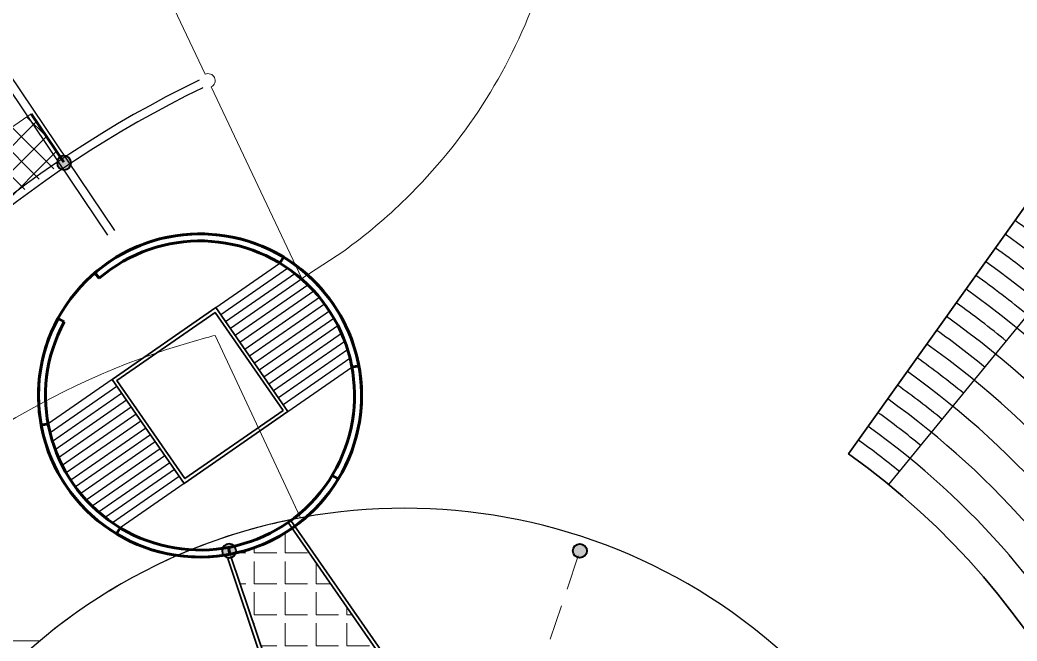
# Model space of a CAD drawing. Header units: inches. Extents: x -1373420 to 1275728, y -1279082 to 1370051.
# Drawn here: x -49394 to -47974, y 24031 to 24915 of the extents above; entities that cross this region are included whole.
import ezdxf

# ---------------------------------------------------------------- set-up
doc = ezdxf.new("R2010")
doc.units = ezdxf.units.IN
doc.header["$LTSCALE"] = 100
doc.header["$MEASUREMENT"] = 0
doc.linetypes.add('DASHED', pattern=[0.75, 0.5, -0.25])
for name, color, linetype, lineweight in [('beam', 40, 'Continuous', 15), ('Building', 250, 'Continuous', 60), ('centerline', 250, 'DASHED', 5), ('COLUMN', 1, 'Continuous', 40), ('Hatch', 213, 'Continuous', 13), ('slab line', 180, 'Continuous', 35), ('WALL', 7, 'Continuous', 35)]:
    doc.layers.add(name, color=color, linetype=linetype, lineweight=lineweight)
doc.layers.add('HS', color=7, linetype='Continuous')

# ---------------------------------------------------------------- blocks, each defined once
blk = doc.blocks.new('A$Cd32af88c')
at = {"layer": 'HS'}
h = blk.add_hatch(color=256, dxfattribs=at)
h.dxf.hatch_style = 1
h.paths.add_polyline_path([(0, 10, 1), (20, 10, 1)])
at = {"layer": 'COLUMN'}
blk.add_circle((10, 10), 10, dxfattribs=at)
blk = doc.blocks.new('A$C284706ac')
at = {"layer": 'centerline'}
for p, q in [((393.4027622447465, 1059.228884257725), (303.6479653618007, 1327.134461229012)), ((713.4027622447466, 1059.228884257725), (803.1575591276924, 1327.134461229012))]:
    blk.add_line(p, q, dxfattribs=at)
at = {"lineweight": 60, "xscale": -1, "rotation": 90}
blk.add_blockref('A$Cd32af88c', (313.6479653618007, 1337.134461229012), dxfattribs=at)
at = {"lineweight": 60, "rotation": 270}
blk.add_blockref('A$Cd32af88c', (793.1575591276924, 1337.134461229012), dxfattribs=at)
blk = doc.blocks.new('A$Ccdfa7642')
blk.add_line((337.8955263247304, 2201.700333920693), (721.3400049508549, 2738.88776099866))
at = {"lineweight": 25}
for p, q in [((337.8955263245157, 2201.700333920392), (644.6511092254259, 2631.450275583124)), ((395.1128551435672, 2157.92979794207), (729.6221989054225, 2566.448462064069))]:
    blk.add_line(p, q, dxfattribs=at)
for centre, radius, start, end in [((-294.513722348785, 1315.725137791331), 1496.528137423853, 50.68818570079287, 54.48074741952603), ((-294.513722348785, 1315.725137791793), 1472.528137423853, 305.5192525804688, 54.48074741949418), ((-294.513722348785, 1315.725137791331), 1448.528137423853, 50.68818570079287, 54.48074741952603), ((-294.513722348785, 1315.725137791793), 1424.528137423853, 305.5192525804688, 54.48074741949436), ((-294.513722348785, 1315.725137791331), 1400.528137423853, 50.68818570079287, 54.48074741952603), ((-294.513722348785, 1315.725137791793), 1376.528137423853, 305.5192525804688, 54.48074741949455), ((-294.513722348785, 1315.725137791331), 1352.528137423853, 50.68818570079287, 54.48074741952603), ((-294.513722348785, 1315.725137791793), 1328.528137423853, 305.5192525804688, 54.48074741949474), ((-294.513722348785, 1315.725137791331), 1304.528137423853, 50.68818570079287, 54.48074741952603), ((-294.513722348785, 1315.725137791793), 1280.528137423853, 305.5192525804688, 54.48074741949496), ((-294.513722348785, 1315.725137791331), 1256.528137423853, 50.68818570079287, 54.48074741952603), ((-294.513722348785, 1315.725137791793), 1232.528137423853, 305.5192525804688, 54.4807474194952), ((-294.513722348785, 1315.725137791331), 1208.528137423853, 50.68818570079287, 54.48074741952603), ((-294.513722348785, 1315.725137791793), 1184.528137423853, 305.5192525804688, 54.48074741949544), ((-294.513722348785, 1315.725137791331), 1160.528137423853, 50.68818570079287, 54.48074741952603), ((-294.513722348785, 1315.725137791793), 1136.528137423853, 305.5192525804688, 54.48074741949572), ((-294.513722348785, 1315.725137791331), 1112.528137423853, 50.68818570079287, 54.48074741952603)]:
    blk.add_arc(centre, radius, start, end, dxfattribs=at)
at = {"layer": 'Building', "lineweight": 35, "flags": 128}
blk.add_lwpolyline([(721.3400049508549, 2738.88776099866), (337.8955263247306, 2201.700333920693, -0.2422984408265646), (794.014415074743, 1315.725137791566, -0.2422984408272605), (337.8955263241871, 429.7499416625053), (721.3400049503173, -107.4374854158975, 0.2422984408272594), (1454.014415074743, 1315.725137791566, 0.2422984408271626)], format="xyb", close=True, dxfattribs=at)
blk = doc.blocks.new('A$C2b1145ed')
at = {"layer": 'Hatch', "lineweight": 5, "true_color": 0x636466}
h = blk.add_hatch(dxfattribs=at)
h.set_pattern_fill('ANSI37', color=251, scale=200)
h.set_pattern_definition([(45, (0, 0), (-17.67766952966369, 17.67766952966369), []), (135, (0, 0), (-17.67766952966369, -17.67766952966369), [])])
edge = h.paths.add_edge_path()
edge.add_line((1180.788041485121, 3147.314239261967), (1134.375030497045, 3216.124357784041))
edge.add_arc((2058.409664708382, 1846.161709622711), 1652.464118393885, 123.9995159391951, 169.3844037144346)
edge.add_line((434.2270731514291, 2150.576840427049), (433.6446437504856, 2150.685437409637))
edge.add_line((433.6446437504856, 2150.685437409637), (397.5272540483896, 2154.981864632687))
edge.add_line((397.5272540483896, 2154.981864632687), (384.1123952329992, 2045.802921381442))
edge.add_line((384.1123952329992, 2045.802921381442), (130.7438710934673, 2076.764797914737))
edge.add_arc((2058.45703773025, 1846.116442155251), 1941.462520070724, 173.177070234812, 179.9999999999999)
edge.add_line((116.9945176595259, 1846.116442155253), (405.928900306335, 1846.116442155253))
edge.add_line((405.928900306335, 1846.116442155253), (405.9397927437553, 1840.116442155395))
edge.add_line((405.9397927437553, 1840.116442155395), (393.9397142169341, 1840.116442155392))
edge.add_arc((2058.457037730245, 1846.116442155271), 1664.528137423911, 180.2065302555176, 183.1532883231089)
edge.add_line((396.4490922795774, 1754.554935315523), (397.6789067561392, 1734.447646361312))
edge.add_arc((2058.457037730261, 1846.116442155272), 1664.528137423928, 183.8467116768918, 186.7934697444786)
edge.add_line((405.6155578763651, 1649.218085762046), (417.5261896375539, 1650.68052745292))
edge.add_line((417.5261896375539, 1650.68052745292), (418.2574056979847, 1644.725250543072))
edge.add_line((418.2574056979847, 1644.725250543072), (418.2465944511412, 1644.723923088878))
edge.add_arc((2058.457037730203, 1846.116442155253), 1652.528137423867, 186.9999999999999, 236)
edge.add_line((1134.375030497044, 476.1085265264669), (1180.788041485121, 544.9186450485395))
edge.add_arc((2058.4570377302, 1846.116442155253), 1569.528137423859, 123.99999999999989, 236.0000000000001, ccw=False)
blk.add_line((1180.788041485121, 3147.314239261967), (1134.375030497045, 3216.124357784041))
at = {"layer": 'beam', "lineweight": 25}
for p, q in [((1253.676576918382, 3049.982291476385), (884.6799933758616, 3597.042223751065)), ((1243.728126047721, 3043.271976634736), (874.7315425052011, 3590.331908909416))]:
    blk.add_line(p, q, dxfattribs=at)
for radius, start, end in [(2054.528137423852, 115.8326743939538, 236.1673256060462), (2042.528137423852, 115.8316913411407, 236.1683086588593), (1951.462520070675, 115.7816644231915, 180.1761628599973), (1939.462520070675, 115.7816644231915, 186.8227471673833), (1574.52813742386, 115.7816644231915, 236.2183355768086), (1562.52813742386, 115.7799876279469, 236.2200123720531)]:
    blk.add_arc((2058.457037730201, 1846.116442155253), radius, start, end, dxfattribs=at)
at = {"layer": 'WALL', "lineweight": 20}
blk.add_arc((2058.457037730201, 1846.116442155253), 1652.528137423866, 124, 169.3463084792453, dxfattribs=at)
at = {"lineweight": 60, "xscale": -1, "rotation": 124.0000000000005}
blk.add_blockref('A$Cd32af88c', (1184.076123540633, 3160.322373644909), dxfattribs=at)
blk = doc.blocks.new('A$C6dcdb081')
at = {"lineweight": 15}
for points in [[(1074.592874766357, 4007.472503574376), (1224.201913056197, 3691.942787275228, -1), (1232.770543415652, 3673.871302174026), (1361.965886722115, 3401.394649115056), (1421.533206782566, 3440.313145348613, 0.03768546358653267), (1510.548989392322, 3515.30396994621, 0.1117811608604637), (1695.599325564661, 3802.27957140634, -0.1307377320563531)], [(1242.045084364392, 3029.146059504608, -0.03785995667585398), (1360.21794841683, 3060.525410287184), (1238.315932256257, 3320.206723779338, 0.002823294119450543), (1226.423843608936, 3317.093493759094, 0.2944749726277325), (434.0451170526212, 2442.898745241357), (712.3723903449718, 2409.252815523185, -0.1303120215109804), (888.0412378710171, 2784.583732120533), (888.0412378710171, 2885.625401417492), (989.0829071679618, 2885.625401417492, -0.08584973791101712), (1227.492421162402, 3023.919612426311, -0.08584973791101712)]]:
    blk.add_lwpolyline(points, format="xyb", dxfattribs=at)
blk.add_lwpolyline([(2657.346831030562, 4625.192812966867, 0.1559319106232148), (2598.663553111342, 4734.244106290746, 0.1209170951421241), (2148.781694399193, 4881.328459171593, -0.2189106094972996), (1750.390589943912, 4185.200384768395), (1866.285619564704, 4049.319955824234, -0.5918040145783504), (2823.592251736001, 3686.190651085242), (2845.662345028803, 3507.825756382692, 0.3988859621731073), (3303.73814334083, 3155.8997987529), (3450.038036398852, 3183.478374557162, -0.08312748023049486), (3608.587425759557, 3176.418218111343), (3836.112033401558, 3595.530938007185, -0.2416656613367613), (3709.596038812277, 3839.074087838089), (3713.42220212266, 4053.979906701716, 0.161452293425194), (3678.941313309682, 4164.530315200012), (3582.768149056443, 4344.203750224056, -0.3794221638594098), (3652.347324783041, 4636.333027086628), (3139.404422706109, 4993.251607860497, -0.2000099155808421), (2784.883297609224, 4743.914915457528, 0.3516751387577673), (2756.673883006297, 4708.767984166567), (2756.673883006297, 4620.635124560256, -9.180606425697533)], format="xyb", close=True, dxfattribs=at)
blk.add_blockref('A$Ccdfa7642', (1802.55496021529, 949.9002636257355), dxfattribs=at)

msp = doc.modelspace()

# ---------------------------------------------------------------- hatches: boundary and pattern name
at = {"layer": 'Hatch', "true_color": 0x939598}
h = msp.add_hatch(dxfattribs=at)
h.set_pattern_fill('ANGLE', color=252, scale=160)
h.set_pattern_definition([(0, (0, 0), (0, 44), [32, -12]), (90, (0, 0), (-44, 2.694222958124178e-15), [32, -12])])
h.paths.add_polyline_path([(-49006.09678851967, 24191.18423515463, -0.096141061906155), (-49086.31242278556, 24155.88308097923, -0.2362208472478075), (-49092.62917384417, 24149.54341653927), (-49046.25395824981, 24011.11985231262), (-48881.24476204117, 24011.11985231262)])
h.paths.add_polyline_path([(-48881.24476204117, 24011.11985231262), (-49046.25395824981, 24011.11985231262), (-49044.57883827148, 24006.11985231402), (-48877.77789023473, 24006.11985231402)])

# ---------------------------------------------------------------- linework, layer by layer
msp.add_arc((-48846.05107875877, 23411.11985231262), 808.5281374238571, 47.90968889821475, 132.0903111017853)
at = {"layer": 'Building', "lineweight": 60}
for p, q in [((-49023.46202016209, 24568.54142500273), (-49018.29432386799, 24577.1026699479)), ((-49023.46202016497, 24568.5414250012), (-49018.29432387088, 24577.10266994638)), ((-49287.13097789965, 24554.56750840379), (-49280.61012401851, 24546.98605309095)), ((-49287.13097790252, 24554.56750840224), (-49280.6101240214, 24546.98605308941)), ((-49339.35963021551, 24489.79242495261), (-49330.56796536405, 24485.02727761591)), ((-49339.35963021838, 24489.79242495108), (-49330.56796536694, 24485.02727761438)), ((-48920.89758963791, 24420.62071113432), (-48911.06787377455, 24422.45828726731)), ((-48920.89758964081, 24420.62071113278), (-48911.06787377742, 24422.45828726577)), ((-49353.40508762814, 24339.76736128215), (-49363.23480349153, 24337.92978514915)), ((-49353.40508763103, 24339.76736128061), (-49363.23480349442, 24337.92978514761)), ((-48948.8039498393, 24266.50471773667), (-48940.24270489415, 24261.3370214425)), ((-48948.80394984216, 24266.50471773513), (-48940.24270489703, 24261.33702144097)), ((-49250.84065710364, 24191.84664741392), (-49256.00835339774, 24183.28540246875)), ((-49250.84065710653, 24191.8466474124), (-49256.00835340063, 24183.28540246722)), ((-49096.72466370819, 24163.94028721316), (-49094.88708757525, 24154.11057134974)), ((-49096.72466371107, 24163.94028721162), (-49094.88708757812, 24154.11057134821))]:
    msp.add_line(p, q, dxfattribs=at)
at = {"layer": 'Building', "lineweight": 25}
for p, q in [((-49114.47319696107, 24505.43660840461), (-49023.46202016209, 24568.54142500273)), ((-49114.47319696395, 24505.43660840307), (-49023.46202016497, 24568.5414250012)), ((-49107.63556825942, 24495.57522748005), (-49012.54840934492, 24561.50622557484)), ((-49107.63556826231, 24495.57522747852), (-49012.54840934782, 24561.5062255733)), ((-49100.79793955781, 24485.71384655551), (-49002.29373601803, 24554.0141357854)), ((-49100.79793956068, 24485.71384655398), (-49002.29373602091, 24554.01413578386)), ((-49093.96031085616, 24475.85246563096), (-48992.65945429214, 24546.09188236574)), ((-49093.96031085905, 24475.85246562943), (-48992.65945429504, 24546.09188236421)), ((-49087.12268215452, 24465.99108470642), (-48983.61623197606, 24537.75980350526)), ((-49087.12268215741, 24465.99108470489), (-48983.61623197894, 24537.75980350373)), ((-49080.28505345291, 24456.12970378188), (-48975.14223166268, 24529.03304070211)), ((-49080.28505345578, 24456.12970378034), (-48975.14223166557, 24529.03304070057)), ((-49073.44742475126, 24446.26832285732), (-48967.2219443837, 24519.92234747731)), ((-49073.44742475414, 24446.26832285579), (-48967.22194438658, 24519.92234747578)), ((-49066.60979604962, 24436.40694193278), (-48959.84541856263, 24510.43462399886)), ((-49066.60979605251, 24436.40694193124), (-48959.84541856551, 24510.43462399732)), ((-49059.772167348, 24426.54556100824), (-48953.00778986105, 24500.57324307428)), ((-49059.77216735088, 24426.5455610067), (-48953.00778986394, 24500.57324307275)), ((-49052.93453864637, 24416.68418008369), (-48946.70905827886, 24490.33820470365)), ((-49052.93453864924, 24416.68418008215), (-48946.70905828173, 24490.33820470211)), ((-49046.09690994472, 24406.82279915914), (-48940.95408815461, 24479.72613607932)), ((-49046.09690994761, 24406.82279915761), (-48940.95408815751, 24479.72613607778)), ((-49039.25928124311, 24396.96141823459), (-48935.7528310648, 24468.73013703334)), ((-49039.25928124598, 24396.96141823307), (-48935.75283106766, 24468.73013703181)), ((-49032.42165254147, 24387.10003731005), (-48931.12079597767, 24457.3394540447)), ((-49032.42165254434, 24387.10003730852), (-48931.12079598055, 24457.33945404317)), ((-49025.58402383983, 24377.23865638551), (-48927.07982030033, 24445.53894561524)), ((-49025.58402383983, 24377.23865638551), (-48927.07982030033, 24445.53894561524)), ((-49025.58402384271, 24377.23865638398), (-48927.07982030322, 24445.53894561371)), ((-49025.58402384271, 24377.23865638398), (-48927.07982030322, 24445.53894561371)), ((-49018.74639513819, 24367.37727546095), (-48923.65923622397, 24433.30827355555)), ((-49018.74639514108, 24367.37727545942), (-48923.65923622685, 24433.30827355402)), ((-49011.90876643657, 24357.51589453641), (-48920.89758963791, 24420.62071113432)), ((-49011.90876643944, 24357.51589453488), (-48920.89758964081, 24420.62071113278)), ((-49262.3939108292, 24402.87217788042), (-49353.40508762818, 24339.76736128226)), ((-49262.39391083208, 24402.87217787889), (-49353.40508763104, 24339.76736128072)), ((-49255.55628212765, 24393.01079695586), (-49350.64344104205, 24327.079798861)), ((-49255.55628213051, 24393.01079695433), (-49350.64344104494, 24327.07979885947)), ((-49248.71865342606, 24383.14941603128), (-49347.22285696575, 24314.84912680134)), ((-49248.71865342893, 24383.14941602974), (-49347.22285696863, 24314.8491267998)), ((-49241.88102472442, 24373.28803510673), (-49343.1818812884, 24303.04861837186)), ((-49241.8810247273, 24373.2880351052), (-49343.18188129129, 24303.04861837032)), ((-49235.04339602283, 24363.42665418216), (-49338.54984620132, 24291.65793538325)), ((-49235.04339602572, 24363.42665418062), (-49338.54984620419, 24291.65793538173)), ((-49228.20576732122, 24353.56527325758), (-49333.34858911141, 24280.66193633731)), ((-49228.20576732409, 24353.56527325604), (-49333.3485891143, 24280.66193633577)), ((-49221.36813861963, 24343.70389233302), (-49327.59361898714, 24270.04986771298)), ((-49221.36813862251, 24343.70389233149), (-49327.59361899, 24270.04986771146)), ((-49214.53050991799, 24333.84251140845), (-49321.29488740498, 24259.81482934235)), ((-49214.53050992087, 24333.84251140691), (-49321.29488740787, 24259.81482934082)), ((-49207.6928812164, 24323.98113048389), (-49314.45725870336, 24249.95344841783)), ((-49207.69288121929, 24323.98113048236), (-49314.45725870624, 24249.9534484163)), ((-49200.85525251485, 24314.1197495593), (-49307.08073288229, 24240.46572493934)), ((-49200.85525251771, 24314.11974955778), (-49307.08073288516, 24240.46572493781)), ((-49194.0176238132, 24304.25836863476), (-49299.16044560331, 24231.35503171453)), ((-49194.01762381609, 24304.25836863323), (-49299.16044560618, 24231.35503171301)), ((-49187.17999511156, 24294.39698771019), (-49290.68644528987, 24222.62826891142)), ((-49187.17999511445, 24294.39698770866), (-49290.68644529275, 24222.62826890988)), ((-49180.34236640998, 24284.53560678563), (-49281.64322297377, 24214.29619005096)), ((-49180.34236641288, 24284.5356067841), (-49281.64322297665, 24214.29619004943)), ((-49173.50473770841, 24274.67422586102), (-49272.00894124786, 24206.37393663135)), ((-49173.50473770841, 24274.67422586102), (-49272.00894124786, 24206.37393663135)), ((-49173.50473771129, 24274.67422585948), (-49272.00894125073, 24206.37393662982)), ((-49173.50473771129, 24274.67422585948), (-49272.00894125073, 24206.37393662982)), ((-49166.66710900677, 24264.8128449365), (-49261.75426792093, 24198.88184684184)), ((-49166.66710900966, 24264.81284493497), (-49261.75426792382, 24198.8818468403)), ((-49159.82948030518, 24254.95146401192), (-49250.84065710376, 24191.84664741396)), ((-49159.82948030807, 24254.95146401038), (-49250.84065710664, 24191.84664741243))]:
    msp.add_line(p, q, dxfattribs=at)
at = {"layer": 'Building', "lineweight": 35}
for points in [[(-49011.90876643693, 24357.51589453651), (-49114.47319696107, 24505.43660840461), (-49262.3939108292, 24402.87217788046), (-49159.82948030509, 24254.95146401233)], [(-49011.90876643981, 24357.51589453496), (-49114.47319696395, 24505.43660840307), (-49262.3939108321, 24402.87217787893), (-49159.82948030796, 24254.9514640108)], [(-49018.86668711453, 24358.77579129605), (-49115.73309372065, 24498.47868772703), (-49255.43599015163, 24401.61228112092), (-49158.5695835455, 24261.90938468989)], [(-49018.86668711739, 24358.77579129452), (-49115.73309372352, 24498.4786877255), (-49255.43599015452, 24401.61228111938), (-49158.56958354839, 24261.90938468836)]]:
    msp.add_lwpolyline(points, close=True, dxfattribs=at)
at = {"layer": 'Building', "lineweight": 60}
for centre, radius, start, end in [((-49137.15133863305, 24380.19403620845), 230, 151.5419799173619, 130.6990163476506), ((-49137.15133863591, 24380.19403620693), 230, 151.5419799171907, 130.6990163468748), ((-49137.15133863305, 24380.19403620845), 220, 151.5419799173619, 130.6990163476506), ((-49137.15133863591, 24380.19403620693), 220, 151.5419799171907, 130.6990163468748)]:
    msp.add_arc(centre, radius, start, end, dxfattribs=at)
at = {"layer": 'slab line', "lineweight": 60}
for centre in [(-49137.15133863305, 24380.19403620845), (-49137.15133863591, 24380.19403620693)]:
    msp.add_circle(centre, 230, dxfattribs=at)
at = {"layer": 'WALL'}
for p, q in [((-48877.77789023473, 24006.11985231402), (-49011.79481243761, 24199.40205259133)), ((-48871.69354966825, 24006.11985231402), (-49007.6859037191, 24202.25106455041)), ((-49097.37018021662, 24147.95506564086), (-49049.85198030858, 24006.11985231402)), ((-49092.6291738443, 24149.54341653964), (-49044.57883827148, 24006.11985231402))]:
    msp.add_line(p, q, dxfattribs=at)

# ---------------------------------------------------------------- block references
for name, p in [('A$C6dcdb081', (-50354.09231663104, 21145.49445089645)), ('A$Ccdfa7642', (-48551.53735640999, 22095.3947145208))]:
    msp.add_blockref(name, p)
at = {"layer": 'Building', "lineweight": 60}
msp.add_blockref('A$C2b1145ed', (-50512.05623520748, 21565.00341015873), dxfattribs=at)
at = {"layer": 'COLUMN', "lineweight": 60}
for p in [(-49399.45384100056, 22831.89096805629), (-49399.45384100352, 22831.8909680549)]:
    msp.add_blockref('A$C284706ac', p, dxfattribs=at)

doc.saveas('drawing.dxf')
